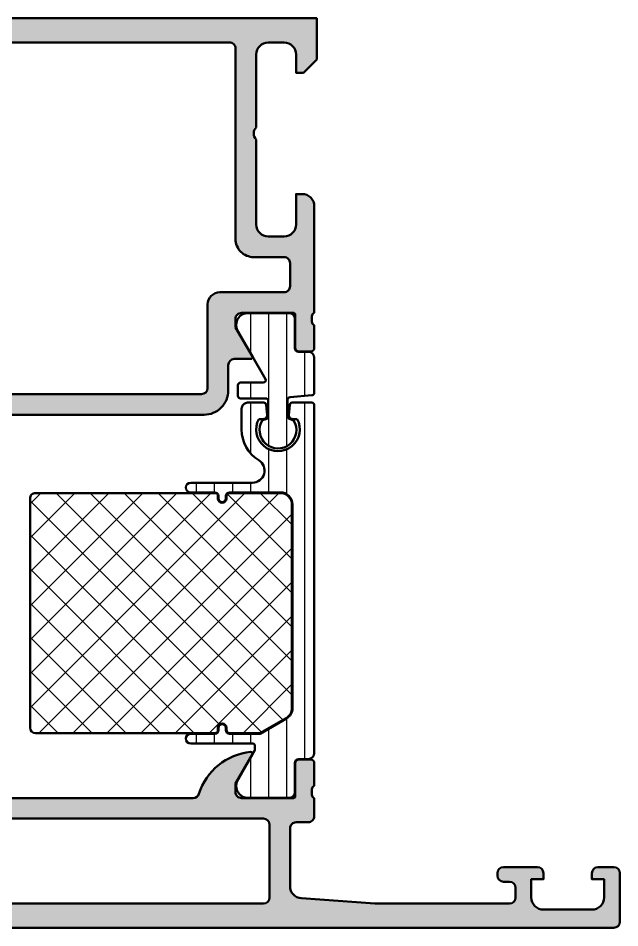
# Model space of a CAD drawing. Extents: x -20 to 78, y 0 to 75.
# Drawn here: x 28.4 to 78, y 0 to 75 of the extents above; entities that cross this region are included whole.
import ezdxf

# ---------------------------------------------------------------- set-up
doc = ezdxf.new("R2010")
doc.units = 0
for name, color, linetype, lineweight in [('0S-Alu contour', 7, 'Continuous', 50), ('0S-Alu hatch', 252, 'Continuous', 25), ('0S-Plastic contour', 254, 'Continuous', 50), ('0S-Plastic hatch', 253, 'Continuous', 25), ('0S-PT contour', 91, 'Continuous', 50), ('0S-PT hatch', 103, 'Continuous', 25)]:
    doc.layers.add(name, color=color, linetype=linetype, lineweight=lineweight)
pattern_1 = [(90, (0, 0), (-1.4859, 0), [])]

# ---------------------------------------------------------------- blocks, each defined once
blk = doc.blocks.new('398120__B8E439AF_E5AD_4BD1_88D3_9D17130E5E00_')
at = {"layer": '0S-Alu hatch'}
h = blk.add_hatch(color=256, dxfattribs=at)
edge = h.paths.add_edge_path()
edge.add_line((-20.00000000010597, 74.49995422165424), (-20.00000000010597, 70.50000000011666))
edge.add_arc((-19.49996948252767, 70.50003051768437), 0.5000305185095606, 180.0034968421549, 269.9965031559772)
edge.add_line((-19.50000000011106, 70.00000000010607), (-18.1999969483533, 70.00000000010597))
edge.add_arc((-18.19996642890773, 70.49996948345905), 0.4999694842845764, 269.9965025156924, 360.0069945406403)
edge.add_line((-17.69999694834867, 70.50003051861553), (-17.69999694834828, 71.00000000010678))
edge.add_line((-17.69999694834828, 71.00000000010678), (-18.69999694834833, 71.00000000010644))
edge.add_line((-18.69999694834833, 71.00000000010644), (-18.69999694834824, 72.50000000010617))
edge.add_ellipse((-17.69993187325077, 72.49993492500874), major_axis=(-1.000065077214713, 0), ratio=1, start_angle=270.0037282858344, end_angle=359.99627171418564, ccw=False)
edge.add_line((-17.69999694834863, 73.50000000010621), (-13.69999694834867, 73.50000000010643))
edge.add_ellipse((-13.7000136862464, 72.49998326220832), major_axis=(-1.000016738038183, 0), ratio=1, start_angle=180.0009589945736, end_angle=269.99904100515363, ccw=False)
edge.add_line((-12.6999969483483, 72.50000000010131), (-12.6999969483483, 71.00000000010631))
edge.add_line((-12.6999969483483, 71.00000000010631), (-13.6999969483483, 71.00000000010631))
edge.add_line((-13.6999969483483, 71.00000000010631), (-13.69999694834831, 70.50000000010618))
edge.add_arc((-13.19998621839264, 70.50001073006165), 0.5000107300708054, 180.0012295357285, 269.998770464053)
edge.add_line((-13.19999694834817, 70.00000000010597), (-11.89999389659094, 70.00000000010628))
edge.add_arc((-11.89998357647998, 70.49998967999583), 0.4999896799960634, 269.9988173779864, 360.0011826219717)
edge.add_line((-11.39999389659043, 70.50000000010644), (-11.39999389659023, 72.50000000010641))
edge.add_ellipse((-10.89998573463272, 72.49999183814904), major_axis=(-0.5000081620241246, 0), ratio=1, start_angle=270.00093527615184, end_angle=359.99906472380104, ccw=False)
edge.add_line((-10.89999389659009, 73.00000000010655), (-5.499984741322279, 73.00000000010618))
edge.add_ellipse((-5.499969481596203, 72.50003051512411), major_axis=(-0.4999694852149618, 0), ratio=1, start_angle=179.993005459464, end_angle=270.0017487425266, ccw=False)
edge.add_line((-5.000000000106764, 72.49996947996843), (-5.000000000106055, 65.69967314122644))
edge.add_arc((-4.499991838148503, 65.69968130318375), 0.500008162024169, 180.0009352761989, 269.999064723835)
edge.add_line((-4.500000000105984, 65.1996731412262), (-2.000000000106027, 65.19968840001538))
edge.add_line((-2.000000000106027, 65.19968840001538), (-2.000000000106311, 58.50017020392127))
edge.add_ellipse((-2.525024219977499, 58.00016275945978), major_axis=(-0.7250226727270378, 0), ratio=1, start_angle=136.398948237144, end_angle=223.6019249855702, ccw=False)
edge.add_line((-1.999992379748091, 57.5001633167465), (-2.00000000010614, 50.70000762950121))
edge.add_ellipse((-2.0788364466492, 50.43248703750808), major_axis=(-0.2788950563274458, 0), ratio=1, start_angle=178.835410625902, end_angle=253.5801235805051, ccw=False)
edge.add_line((-1.799999000106138, 50.42681862950971), (-1.79999900010614, 49.97322462950972))
edge.add_ellipse((-2.078867095749293, 49.96756397003263), major_axis=(-0.2789255417371345, 0), ratio=1, start_angle=106.4245945553526, end_angle=181.1628700728909, ccw=False)
edge.add_line((-2.00000000010614, 49.70002062950971), (-2.00000000010614, 47.8200096295012))
edge.add_arc((-1.700000000106129, 47.8200096295012), 0.3000000000000043, 180, 270)
edge.add_line((-1.700000000106129, 47.52000962950119), (-0.720025681063362, 47.5200096295012))
edge.add_arc((-0.720025681063362, 47.82000962950121), 0.3000000000000114, 270, 360)
edge.add_line((-0.4200256810633505, 47.82000962950121), (-0.4200256810633363, 50.5800076295012))
edge.add_ellipse((-0.3000256810633477, 50.5800076295012), major_axis=(-0.1199999999999886, 0), ratio=1, start_angle=269.9999999999992, end_angle=360, ccw=False)
edge.add_line((-0.3000256810633459, 50.70000762950119), (3.999999999894001, 50.70000762950066))
edge.add_ellipse((4.000010320004808, 50.2000179496116), major_axis=(-0.4999896799955616, 0), ratio=1, start_angle=179.9988173777202, end_angle=270.0011826219962, ccw=False)
edge.add_line((4.499999999893866, 50.200007629501), (4.499999999893802, 49.49999542247036))
edge.add_line((4.499999999893802, 49.49999542247036), (3.111755370987296, 47.09548492442244))
edge.add_arc((3.238705966532918, 47.03879453790539), 0.1390332824644504, 155.9366245845909, 266.6097434881473)
edge.add_line((3.23048400868295, 46.90000457774273), (4.599999999893341, 46.90000457774314))
edge.add_ellipse((4.599999999893758, 46.40000457774276), major_axis=(-0.5000000000003766, 0), ratio=1, start_angle=180, end_angle=270.00000000004775, ccw=False)
edge.add_line((5.099999999894134, 46.40000457774277), (5.099999999893654, 44.30290475068994))
edge.add_arc((7.099999999893469, 44.30290475069003), 1.999999999999808, 180, 270.0000000000077)
edge.add_line((7.099999999893739, 42.30290475069022), (43.70000305165077, 42.30290475069045))
edge.add_arc((43.70000305165145, 44.30290475069021), 1.999999999999765, 269.9999999999804, 360)
edge.add_line((45.70000305165122, 44.30290475069021), (45.7000030516514, 46.40000457774362))
edge.add_ellipse((46.20000305165123, 46.4000045777434), major_axis=(-0.4999999999998224, 0), ratio=1, start_angle=270, end_angle=360, ccw=False)
edge.add_line((46.20000305165123, 46.90000457774322), (47.56953430165214, 46.90000457774295))
edge.add_arc((47.56129753246399, 47.03880353384779), 0.1390431392858201, 273.396129949632, 384.0575019780871)
edge.add_line((47.68826293934686, 47.09548492442286), (46.30001831044103, 49.49999542246998))
edge.add_line((46.30001831044103, 49.49999542246998), (46.30001831044078, 50.20000762951131))
edge.add_ellipse((46.80000305374687, 50.2000228896871), major_axis=(-0.4999847435389595, 0), ratio=1, start_angle=-90.00699432653659, end_angle=0.0017487408159126971, ccw=False)
edge.add_line((46.80006408889781, 50.70000762950066), (51.1000287326085, 50.69998678693791))
edge.add_ellipse((51.1000287326085, 50.5799867869379), major_axis=(-0.1200000000000116, 0), ratio=1, start_angle=180, end_angle=269.9999999999966, ccw=False)
edge.add_line((51.2200287326085, 50.57998678693791), (51.2200287326085, 47.81998878693791))
edge.add_arc((51.5200287326085, 47.81998878693791), 0.2999999999999971, 180, 270)
edge.add_line((51.5200287326085, 47.51998878693791), (52.50000305165129, 47.51998878693791))
edge.add_arc((52.50000305165129, 47.8199887869379), 0.2999999999999971, 270, 360)
edge.add_line((52.80000305165128, 47.8199887869379), (52.80000305165128, 49.69999978694644))
edge.add_ellipse((52.87887014729443, 49.96754312746936), major_axis=(-0.2789255417371246, 0), ratio=1, start_angle=-1.1628700728908825, end_angle=73.57540544464808, ccw=False)
edge.add_line((52.6000020516513, 49.97320378694643), (52.60000205165129, 50.42679778694642))
edge.add_ellipse((52.87883949819436, 50.43246619494476), major_axis=(-0.2788950563274585, 0), ratio=1, start_angle=-73.58012358050303, end_angle=1.1645893740912925, ccw=False)
edge.add_line((52.80000305165128, 50.6999867869379), (52.80000305165218, 59.50001525889513))
edge.add_arc((51.80000305153534, 59.50001525889495), 1.000000000116848, 0, 90.00087426482519)
edge.add_line((51.7999877927356, 60.50001525889538), (51.30000305165174, 60.50001525889491))
edge.add_line((51.30000305165174, 60.50001525889491), (51.30000305165172, 58.0000152588956))
edge.add_ellipse((50.29991565417837, 58.00010265635829), major_axis=(-1.000087401292168, 0), ratio=1, start_angle=90.00501389832078, end_angle=179.994992931788, ccw=False)
edge.add_line((50.30000317086072, 57.00001525889537), (48.99995434273612, 57.0000152588957))
edge.add_ellipse((49.00001314046467, 58.0000740566243), major_axis=(-1.00005879945709, 0), ratio=1, start_angle=0.0033686639744132663, end_angle=89.9966313363825, ccw=False)
edge.add_line((47.99995434273607, 58.0000152588933), (47.99995434273621, 65.0000152605567))
edge.add_ellipse((48.52492478348501, 65.49998366338346), major_axis=(-0.7249568038753241, 0), ratio=1, start_angle=-43.60785378746192, end_angle=43.6026217827723, ccw=False)
edge.add_line((47.99999999989373, 66.0000000021733), (47.9999999998939, 72.00000000010623))
edge.add_ellipse((49.00005492730679, 71.9999450726932), major_axis=(-1.000054928921317, 0), ratio=1, start_angle=270.0031469360502, end_angle=359.9968530639975, ccw=False)
edge.add_line((48.99999999989446, 73.0000000001061), (50.300003051652, 73.00000000010643))
edge.add_ellipse((50.29997722364431, 71.99997417209896), major_axis=(-1.000025828341, 0), ratio=1, start_angle=180.0014797973691, end_angle=269.9985202023869, ccw=False)
edge.add_line((51.30000305165178, 72.00000000010237), (51.30000305165177, 70.50000000010618))
edge.add_line((51.30000305165177, 70.50000000010618), (51.89999389637808, 70.50000000010652))
edge.add_line((51.89999389637808, 70.50000000010652), (52.99999999989371, 71.60000610362181))
edge.add_line((52.99999999989371, 71.60000610362181), (52.99999999989416, 75.00000000010654))
edge.add_line((52.99999999989416, 75.00000000010654), (-19.5000000001116, 75.00000000010643))
edge.add_arc((-19.50001526029227, 74.50001525680021), 0.4999847435390949, 89.998251258746, 180.0069943259561)
edge = h.paths.add_edge_path()
edge.add_ellipse((-2.799996947882249, 72.50000305139838), major_axis=(-0.4999847419092302, 0), ratio=1, start_angle=-89.99825141756878, end_angle=0.0017485271769146493, ccw=False)
edge.add_line((-2.800012206676925, 72.99998779307477), (45.79995434273151, 72.99998779307514))
edge.add_ellipse((45.79998486217781, 72.50001830972292), major_axis=(-0.4999694842837123, 0), ratio=1, start_angle=179.9930054594119, end_angle=270.0034974843906, ccw=False)
edge.add_line((46.29995434273601, 72.4999572745668), (46.29995434273598, 56.80001068125828))
edge.add_arc((47.79995434273581, 56.80001068125828), 1.499999999999836, 180, 270.0000000000037)
edge.add_line((47.79995434273591, 55.30001068125844), (50.30000305165152, 55.30001068125854))
edge.add_ellipse((50.3000030516517, 54.80001068125876), major_axis=(-0.4999999999997798, 0), ratio=1, start_angle=180, end_angle=270.00000000002035, ccw=False)
edge.add_line((50.80000305165149, 54.80001068125878), (50.80000305165174, 52.90001068125871))
edge.add_ellipse((50.30000305165216, 52.90001068125871), major_axis=(-0.4999999999995782, 0), ratio=1, start_angle=89.9999999999626, end_angle=180, ccw=False)
edge.add_line((50.30000305165184, 52.40001068125913), (45.0000183104442, 52.40001068125877))
edge.add_arc((45.00001831044417, 51.40001068125885), 0.9999999999999253, 89.99999999999876, 179.9998349564778)
edge.add_line((44.00001831044839, 51.40001356183187), (44.00000305165122, 44.50287423311116))
edge.add_ellipse((43.49999232057916, 44.50291548334861), major_axis=(-0.5000107327736103, 0), ratio=1, start_angle=90.0012296638804, end_angle=179.9952731724382, ccw=False)
edge.add_line((43.5000030516512, 44.00290475069016), (7.299999999893927, 44.00290475068993))
edge.add_ellipse((7.300010730966917, 44.50291548334956), major_axis=(-0.5000107327747856, 0), ratio=1, start_angle=0.004726827407694145, end_angle=89.99877033601138, ccw=False)
edge.add_line((6.799999999893671, 44.50287423311308), (6.799984741113071, 51.40001068125741))
edge.add_arc((5.79998678826891, 51.40001272841463), 0.9999979528462567, 359.9998827062908, 450.000117294064)
edge.add_line((5.79998474110549, 52.40001068125881), (0.2000032606901669, 52.40001068125856))
edge.add_ellipse((0.2000032606898969, 52.90001068125882), major_axis=(-0.5000000000002629, 0), ratio=1, start_angle=0, end_angle=90.00000000003092, ccw=False)
edge.add_line((-0.2999967393103731, 52.90001068125866), (-0.2999967393104867, 54.20015538540126))
edge.add_line((-0.2999967393104867, 54.20015538540126), (0.5000076202521626, 55.00015974496398))
edge.add_line((0.5000076202521626, 55.00015974496398), (0.5000076202521058, 61.00016574332644))
edge.add_line((0.5000076202521058, 61.00016574332644), (-0.2999967393106146, 61.80017010288898))
edge.add_line((-0.2999967393106146, 61.80017010288898), (-0.2999818985836741, 65.8996764020165))
edge.add_arc((-1.299970054153348, 65.8996727786865), 0.9999881555762389, 0.0002076039762187, 90.00066666754309)
edge.add_line((-1.299981689559174, 66.89966093419504), (-2.799981689558535, 66.89966093419517))
edge.add_ellipse((-2.799992009669267, 67.39965061419142), major_axis=(-0.4999896801027469, 0), ratio=1, start_angle=-0.0011826219716795094, end_angle=90.00118262198731, ccw=False)
edge.add_line((-3.2999816896655, 67.39966093430179), (-3.299981689558656, 72.49998779308588))
at = {"layer": '0S-Alu contour', "color": 7}
for points in [[(-20.00000000010597, 74.49995422165424), (-20.00000000010597, 70.50000000011666)], [(51.30000305165178, 72.00000000010237), (51.30000305165177, 70.50000000010618), (51.89999389637808, 70.50000000010652), (52.99999999989371, 71.60000610362181), (52.99999999989416, 75.00000000010654), (-19.5000000001116, 75.00000000010643)], [(-17.69999694834863, 73.50000000010621), (-13.69999694834867, 73.50000000010643)], [(-10.89999389659009, 73.00000000010655), (-5.499984741322279, 73.00000000010618)], [(-2.800012206676925, 72.99998779307477), (45.79995434273151, 72.99998779307514)], [(48.99999999989446, 73.0000000001061), (50.300003051652, 73.00000000010643)], [(-17.69999694834867, 70.50003051861553), (-17.69999694834828, 71.00000000010678), (-18.69999694834833, 71.00000000010644), (-18.69999694834824, 72.50000000010617)], [(-12.6999969483483, 72.50000000010131), (-12.6999969483483, 71.00000000010631), (-13.6999969483483, 71.00000000010631), (-13.69999694834831, 70.50000000010618)], [(-11.39999389659043, 70.50000000010644), (-11.39999389659023, 72.50000000010641)], [(-5.000000000106764, 72.49996947996843), (-5.000000000106055, 65.69967314122644)], [(-3.2999816896655, 67.39966093430179), (-3.299981689558656, 72.49998779308588)], [(46.29995434273601, 72.4999572745668), (46.29995434273598, 56.80001068125828)], [(47.99999999989373, 66.0000000021733), (47.9999999998939, 72.00000000010623)], [(-19.50000000011106, 70.00000000010607), (-18.1999969483533, 70.00000000010597)], [(-13.19999694834817, 70.00000000010597), (-11.89999389659094, 70.00000000010628)], [(-1.299981689559174, 66.89966093419504), (-2.799981689558535, 66.89966093419517)], [(-0.2999967393103731, 52.90001068125866), (-0.2999967393104867, 54.20015538540126), (0.5000076202521626, 55.00015974496398), (0.5000076202521058, 61.00016574332644), (-0.2999967393106146, 61.80017010288898), (-0.2999818985836741, 65.8996764020165)], [(-4.500000000105984, 65.1996731412262), (-2.000000000106027, 65.19968840001538), (-2.000000000106311, 58.50017020392127)], [(47.99995434273607, 58.0000152588933), (47.99995434273621, 65.0000152605567)], [(51.7999877927356, 60.50001525889538), (51.30000305165174, 60.50001525889491), (51.30000305165172, 58.0000152588956)], [(52.80000305165128, 50.6999867869379), (52.80000305165218, 59.50001525889513)], [(-1.999992379748091, 57.5001633167465), (-2.00000000010614, 50.70000762950121)], [(50.30000317086072, 57.00001525889537), (48.99995434273612, 57.0000152588957)], [(47.79995434273591, 55.30001068125844), (50.30000305165152, 55.30001068125854)], [(50.80000305165149, 54.80001068125878), (50.80000305165174, 52.90001068125871)], [(5.79998474110549, 52.40001068125881), (0.2000032606901668, 52.40001068125856)], [(50.30000305165184, 52.40001068125913), (45.0000183104442, 52.40001068125877)], [(6.799999999893671, 44.50287423311308), (6.799984741113071, 51.40001068125741)], [(44.00001831044839, 51.40001356183187), (44.00000305165122, 44.50287423311116)], [(-1.799999000106138, 50.42681862950971), (-1.79999900010614, 49.97322462950972)], [(-0.4200256810633505, 47.82000962950121), (-0.4200256810633363, 50.5800076295012)], [(-0.3000256810633459, 50.70000762950119), (3.999999999894001, 50.70000762950066)], [(46.80006408889781, 50.70000762950066), (51.1000287326085, 50.69998678693791)], [(51.2200287326085, 50.57998678693791), (51.2200287326085, 47.81998878693791)], [(52.6000020516513, 49.97320378694643), (52.60000205165129, 50.42679778694642)], [(-2.00000000010614, 49.70002062950971), (-2.00000000010614, 47.8200096295012)], [(4.499999999893866, 50.200007629501), (4.499999999893802, 49.49999542247036), (3.111755370987296, 47.09548492442244)], [(47.68826293934686, 47.09548492442286), (46.30001831044103, 49.49999542246998), (46.30001831044078, 50.20000762951131)], [(52.80000305165128, 47.8199887869379), (52.80000305165128, 49.69999978694644)], [(-1.700000000106129, 47.52000962950119), (-0.720025681063362, 47.5200096295012)], [(51.5200287326085, 47.51998878693791), (52.50000305165129, 47.51998878693791)], [(3.23048400868295, 46.90000457774273), (4.599999999893341, 46.90000457774314)], [(46.20000305165123, 46.90000457774322), (47.56953430165214, 46.90000457774295)], [(5.099999999894134, 46.40000457774277), (5.099999999893654, 44.30290475068994)], [(45.70000305165122, 44.30290475069021), (45.7000030516514, 46.40000457774362)], [(43.5000030516512, 44.00290475069016), (7.299999999893927, 44.00290475068993)], [(7.099999999893739, 42.30290475069022), (43.70000305165077, 42.30290475069045)]]:
    blk.add_lwpolyline(points, dxfattribs=at)
for centre, radius, start, end in [((-19.50001526029227, 74.50001525680021), 0.4999847435390949, 89.998251258746, 180.0069943259561), ((-19.49996948252767, 70.50003051768437), 0.5000305185095606, 180.0034968421549, 269.9965031559772), ((-18.19996642890773, 70.49996948345905), 0.4999694842845764, 269.9965025156924, 0.0069945406403398), ((-13.19998621839264, 70.50001073006165), 0.5000107300708054, 180.0012295357285, 269.998770464053), ((-11.89998357647998, 70.49998967999583), 0.4999896799960634, 269.9988173779864, 0.0011826219716948), ((-1.299970054153348, 65.8996727786865), 0.9999881555762389, 0.0002076039762187, 90.00066666754309), ((-4.499991838148503, 65.69968130318375), 0.500008162024169, 180.0009352761989, 269.999064723835), ((51.80000305153534, 59.50001525889495), 1.000000000116848, 0, 90.00087426482519), ((47.79995434273581, 56.80001068125828), 1.499999999999836, 180, 270.0000000000037), ((5.79998678826891, 51.40001272841463), 0.9999979528462567, 359.9998827062908, 90.00011729406407), ((45.00001831044417, 51.40001068125885), 0.9999999999999253, 89.99999999999876, 179.9998349564778), ((-1.700000000106129, 47.8200096295012), 0.3000000000000043, 180, 270), ((-0.720025681063362, 47.82000962950121), 0.3000000000000114, 270, 0), ((51.5200287326085, 47.81998878693791), 0.2999999999999971, 180, 270), ((52.50000305165129, 47.8199887869379), 0.2999999999999971, 270, 0), ((3.238705966532918, 47.03879453790539), 0.1390332824644504, 155.9366245845909, 266.6097434881473), ((47.56129753246399, 47.03880353384779), 0.1390431392858201, 273.396129949632, 24.05750197808718), ((7.099999999893469, 44.30290475069003), 1.999999999999808, 180, 270.0000000000077), ((43.70000305165145, 44.30290475069021), 1.999999999999765, 269.9999999999804, 0)]:
    blk.add_arc(centre, radius, start, end, dxfattribs=at)
at = {"layer": '0S-Alu contour', "color": 7, "extrusion": (0, 0, -1)}
for centre, radius, start, end in [((17.69993187325077, 72.49993492500874), 1.000065077214713, 0.003728285814337, 89.99627171416557), ((13.7000136862464, 72.49998326220832), 1.000016738038183, 90.00095899484636, 179.9990410054264), ((10.89998573463272, 72.49999183814904), 0.5000081620241246, 0.0009352761989486, 89.99906472384818), ((5.499969481596203, 72.50003051512411), 0.4999694852149619, 89.9982512574734, 180.0069945405361), ((2.799996947882249, 72.50000305139838), 0.4999847419092302, 359.9982514728231, 89.99825141756891), ((-45.79998486217781, 72.50001830972292), 0.4999694842837123, 89.99650251560941, 180.0069945405882), ((-49.00005492730679, 71.9999450726932), 1.000054928921317, 0.0031469360025308, 89.99685306394981), ((-50.29997722364431, 71.99997417209896), 1.000025828341, 90.00147979761311, 179.9985202026309), ((2.799992009669267, 67.39965061419142), 0.4999896801027469, 269.9988173780127, 0.0011826219716948), ((-48.52492478348501, 65.49998366338346), 0.7249568038753241, 316.3973782172277, 43.60785378746193), ((2.525024219977499, 58.00016275945978), 0.7250226727270378, 136.3980750144298, 223.601051762856), ((-49.00001314046467, 58.0000740566243), 1.00005879945709, 270.0033686636175, 359.9966313360256), ((-50.29991565417837, 58.00010265635829), 1.000087401292168, 180.0050070682121, 269.9949861016792), ((-50.3000030516517, 54.80001068125876), 0.4999999999997798, 89.99999999997966, 180), ((-0.2000032606898969, 52.90001068125882), 0.5000000000002629, 269.9999999999691, 0), ((-50.30000305165216, 52.90001068125871), 0.4999999999995782, 180, 270.0000000000374), ((2.0788364466492, 50.43248703750808), 0.2788950563274458, 106.4198764194949, 181.1645893740981), ((0.3000256810633477, 50.5800076295012), 0.1199999999999886, 0, 90.00000000000081), ((-4.000010320004808, 50.2000179496116), 0.4999896799955616, 89.9988173780038, 180.0011826222798), ((-46.80000305374687, 50.2000228896871), 0.4999847435389595, 359.9982512591841, 90.00699432653659), ((-51.1000287326085, 50.5799867869379), 0.1200000000000116, 90.0000000000034, 180), ((-52.87883949819436, 50.43246619494476), 0.2788950563274585, 358.8354106259087, 73.58012358050308), ((2.078867095749293, 49.96756397003263), 0.2789255417371345, 178.8371299271091, 253.5754054446474), ((-52.87887014729443, 49.96754312746936), 0.2789255417371246, 286.4245945553519, 1.162870072890926), ((-4.599999999893758, 46.40000457774276), 0.5000000000003766, 89.99999999995227, 180), ((-46.20000305165123, 46.4000045777434), 0.4999999999998224, 0, 90), ((-7.300010730966917, 44.50291548334956), 0.5000107327747856, 270.0012296639886, 359.9952731725923), ((-43.49999232057916, 44.50291548334861), 0.5000107327736103, 180.0047268275618, 269.9987703361196)]:
    blk.add_arc(centre, radius, start, end, dxfattribs=at)
blk = doc.blocks.new('284683__72D8306C_33D5_45B9_896C_7E55F65B7810___B59D539D_BED3_4FFD_A53A_6D32C2F8D83B_')
at = {"layer": '0S-Plastic hatch'}
h = blk.add_hatch(dxfattribs=at)
h.set_pattern_fill('ANSI31', color=256, scale=0.4680000000000001, angle=45, style=0)
h.set_pattern_definition(pattern_1)
edge = h.paths.add_edge_path()
edge.add_line((52.80000305071472, 46.99000289580002), (52.80000305071472, 44.10749725004807))
edge.add_ellipse((52.59959903946672, 44.10788902379232), major_axis=(-0.2004043941907383, 0), ratio=1, start_angle=90.11637972491133, end_angle=179.8879914961055, ccw=False)
edge.add_line((52.60000610247253, 43.90748504301682), (50.80000305071472, 43.74998382231369))
edge.add_arc((50.8004073081604, 43.54958264688429), 0.2004015831713134, 90.11557923254362, 179.8887919884768)
edge.add_line((50.60000610247254, 43.54997161528243), (50.60000610247254, 42.14997581144944))
edge.add_arc((50.80041009266818, 42.15036757952389), 0.2004043731273281, 180.1120068946615, 269.8858075365129)
edge.add_line((50.80001068010925, 41.94996360441819), (51.0940309341762, 41.8327031746847))
edge.add_ellipse((49.79603562657048, 41.04329896913048), major_axis=(-1.519194134504589, 0), ratio=1, start_angle=-32.45255162831472, end_angle=211.3067895515381, ccw=False)
edge.add_line((48.51408475678062, 41.85850003988429), (48.80000305071472, 41.94996360441819))
edge.add_arc((48.79960645887932, 42.15036475890795), 0.2004015469149797, 270.1133876137157, 359.8887979551078)
edge.add_line((49.00000762835144, 42.14997581144943), (49.00000762835144, 43.44999602934494))
edge.add_arc((48.79964546367386, 43.449615525672), 0.2003625259806087, 0.1088091076223094, 89.89556244691065)
edge.add_line((48.80001068010925, 43.64997771879806), (46.70001220598814, 43.64997771879806))
edge.add_ellipse((46.70040879782354, 43.85037887328784), major_axis=(-0.200401546914977, 0), ratio=1, start_angle=0.11120204489219532, end_angle=89.8866123862822, ccw=False)
edge.add_line((46.50000762835143, 43.8499899258293), (46.50000762835143, 44.74998382231369))
edge.add_ellipse((46.70042975194583, 44.74957392153218), major_axis=(-0.2004225427558907, 0), ratio=1, start_angle=270.1193660059609, end_angle=359.88281956286204, ccw=False)
edge.add_line((46.70001220598815, 44.94999602934494), (48.58757734887038, 44.94999602934494))
edge.add_arc((48.58757734887038, 45.14999602934494), 0.2000000000000011, 270, 389.8798401838267)
edge.add_line((48.76099176702198, 45.2496325667052), (46.51452155261526, 49.15954689580002))
edge.add_ellipse((47.3557742016066, 49.70018182107718), major_axis=(-0.9999960709244717, 0), ratio=1, start_angle=-81.8183919481005, end_angle=32.72701609984142, ccw=False)
edge.add_line((47.21346355261525, 50.68999989580003), (50.690005050715, 50.6900000013859))
edge.add_ellipse((50.69000769034007, 50.19000402394728), major_axis=(-0.4999959774455833, 0), ratio=1, start_angle=179.9996975182268, end_angle=270.0003024811858, ccw=False)
edge.add_line((51.19000366777869, 50.19000138431708), (51.18967172312079, 47.79004449521306))
edge.add_arc((51.48967172025123, 47.79000300138588), 0.2999999999999989, 179.9920752627072, 269.9999925343835)
edge.add_line((51.48967168116135, 47.49000300138589), (52.30000311586453, 47.49000289580002))
edge.add_ellipse((52.30000305071474, 46.99000289580004), major_axis=(-0.499999999999983, 0), ratio=1, start_angle=180, end_angle=269.99999253438386, ccw=False)
at = {"layer": '0S-Plastic contour', "color": 7}
for points in [[(47.21346355261525, 50.68999989580003), (50.690005050715, 50.6900000013859)], [(51.19000366777869, 50.19000138431708), (51.18967172312079, 47.79004449521306)], [(48.76099176702198, 45.2496325667052), (46.51452155261526, 49.15954689580002)], [(51.48967168116135, 47.49000300138589), (52.30000311586453, 47.49000289580002)], [(52.80000305071472, 46.99000289580002), (52.80000305071472, 44.10749725004807)], [(46.50000762835143, 43.8499899258293), (46.50000762835143, 44.74998382231369)], [(46.70001220598815, 44.94999602934494), (48.58757734887038, 44.94999602934494)], [(48.80001068010925, 43.64997771879806), (46.70001220598814, 43.64997771879806)], [(50.60000610247254, 43.54997161528243), (50.60000610247254, 42.14997581144944)], [(52.60000610247253, 43.90748504301682), (50.80000305071472, 43.74998382231369)], [(49.00000762835144, 42.14997581144943), (49.00000762835144, 43.44999602934494)], [(48.51408475678062, 41.85850003988429), (48.80000305071472, 41.94996360441819)], [(50.80001068010925, 41.94996360441819), (51.0940309341762, 41.8327031746847)]]:
    blk.add_lwpolyline(points, dxfattribs=at)
at = {"layer": '0S-Plastic contour', "color": 7, "extrusion": (0, 0, -1)}
for centre, radius, start, end in [((-47.3557742016066, 49.70018182107718), 0.9999960709244717, 327.2729839001586, 81.81839194810057), ((-50.69000769034007, 50.19000402394728), 0.4999959774455833, 89.99969751881414, 180.0003024817733), ((-52.30000305071474, 46.99000289580004), 0.499999999999983, 90.00000746561616, 180), ((-46.70042975194583, 44.74957392153218), 0.2004225427558907, 0.1171804371379405, 89.88063399403912), ((-46.70040879782354, 43.85037887328784), 0.200401546914977, 270.1133876137178, 359.8887979551078), ((-52.59959903946672, 44.10788902379232), 0.2004043941907383, 180.1120085038947, 269.8836202750887), ((-49.79603562657048, 41.04329896913048), 1.519194134504589, 148.6932104484619, 32.45255162831465)]:
    blk.add_arc(centre, radius, start, end, dxfattribs=at)
at = {"layer": '0S-Plastic contour', "color": 7}
for centre, radius, start, end in [((51.48967172025123, 47.79000300138588), 0.2999999999999989, 179.9920752627072, 269.9999925343835), ((48.58757734887038, 45.14999602934494), 0.2000000000000011, 270, 29.87984018382667), ((48.79964546367386, 43.449615525672), 0.2003625259806087, 0.1088091076223094, 89.89556244691065), ((50.8004073081604, 43.54958264688429), 0.2004015831713134, 90.11557923254362, 179.8887919884768), ((48.79960645887932, 42.15036475890795), 0.2004015469149797, 270.1133876137157, 359.8887979551078), ((50.80041009266818, 42.15036757952389), 0.2004043731273281, 180.1120068946615, 269.8858075365129)]:
    blk.add_arc(centre, radius, start, end, dxfattribs=at)
blk = doc.blocks.new('284683__13DE5DA1_A69D_4062_8323_BE4C392B28A6___2F734DFE_5BBB_4B9F_9457_3240FD99CFC3_')
at = {"layer": '0S-Plastic hatch'}
h = blk.add_hatch(dxfattribs=at)
h.set_pattern_fill('ANSI31', color=256, scale=0.4680000000000001, angle=45, style=0)
h.set_pattern_definition(pattern_1)
edge = h.paths.add_edge_path()
edge.add_line((52.80000915423352, 43.09995264610942), (52.80000303578623, 14.40999689476239))
edge.add_ellipse((52.30000303578624, 14.40999700139286), major_axis=(-0.4999999999999972, 0), ratio=1, start_angle=90, end_angle=179.9999877758218, ccw=False)
edge.add_line((52.30000303578624, 13.90999700139286), (51.4896717173814, 13.90999700139287))
edge.add_arc((51.4896717173814, 13.60999700139286), 0.3000000000000024, 89.99999999999864, 180)
edge.add_line((51.18967171738139, 13.60999700139286), (51.19000366777843, 11.20999861845656))
edge.add_ellipse((50.6900076903398, 11.20999597883149), major_axis=(-0.4999959774455904, 0), ratio=1, start_angle=89.99969751881332, end_angle=180.0003024817733, ccw=False)
edge.add_line((50.69000505071472, 10.71000000139286), (47.21346355261526, 10.71000000139286))
edge.add_ellipse((47.35577420160661, 11.69981807611571), major_axis=(-0.9999960709244714, 0), ratio=1, start_angle=-32.72701609984108, end_angle=81.8183919481005, ccw=False)
edge.add_line((46.51452155261526, 12.24045300139287), (47.8999999989569, 14.64017239217537))
edge.add_line((47.8999999989569, 14.64017239217537), (47.8999999989569, 14.99996490638846))
edge.add_arc((47.69999999895691, 14.99996490638851), 0.1999999999999887, 0, 89.99999999998371)
edge.add_line((47.69999999895697, 15.1999649063885), (42.60001220598815, 15.19996490638853))
edge.add_ellipse((42.60001220598815, 15.59995880287289), major_axis=(-0.3999938964843626, 0), ratio=1, start_angle=-90, end_angle=90, ccw=False)
edge.add_line((42.60001220598815, 15.99995269935725), (44.600015257746, 15.99995269935737))
edge.add_arc((44.60001525774586, 16.29995269935712), 0.2999999999999829, 270.0000000000271, 360)
edge.add_line((44.90001525774585, 16.29995269935712), (44.90001525774585, 16.49995269935714))
edge.add_ellipse((45.20001068010919, 16.49995269935714), major_axis=(-0.2999954223633381, 0), ratio=1, start_angle=180, end_angle=360, ccw=False)
edge.add_line((45.50000610247252, 16.49995269935714), (45.50000610247252, 16.2999526993572))
edge.add_arc((45.80000610247259, 16.2999526993572), 0.3000000000000682, 180, 270)
edge.add_line((45.80000610247259, 15.99995269935714), (48.32622375383971, 15.99995269935714))
edge.add_line((48.32622375383971, 15.99995269935714), (50.49992675676936, 17.25468444695188))
edge.add_arc((49.99992048105101, 18.12079276048705), 1.000074940458192, 299.9979363638887, 359.9988858904897)
edge.add_line((50.99999542132014, 18.12077331413924), (51.00000803137527, 34.89997603228805))
edge.add_arc((50.00000803137586, 34.89997711341965), 0.9999999999999939, 359.9999380557947, 450.0000000000012)
edge.add_line((50.00000803137584, 35.89997711341964), (45.80000610247248, 35.89997711341964))
edge.add_arc((45.80000610247258, 35.59997711341959), 0.300000000000054, 90.000000000019, 180)
edge.add_line((45.50000610247252, 35.59997711341959), (45.50000610247241, 35.39997711341964))
edge.add_ellipse((45.20001068010919, 35.39997711341964), major_axis=(-0.2999954223632244, 0), ratio=1, start_angle=0, end_angle=180, ccw=False)
edge.add_line((44.90001525774596, 35.39997711341964), (44.90001525774596, 35.59997711341968))
edge.add_arc((44.600015257746, 35.59997711341957), 0.2999999999999545, 0, 90.00000000002171)
edge.add_line((44.60001525774589, 35.89997711341953), (42.60001220598815, 35.89997711341967))
edge.add_ellipse((42.60001220598815, 36.29997100990408), major_axis=(-0.3999938964844176, 0), ratio=1, start_angle=-90, end_angle=90, ccw=False)
edge.add_line((42.60001220598815, 36.6999649063885), (47.69281910453616, 36.6999649063885))
edge.add_arc((47.69281910453618, 37.69996490638845), 0.9999999999999452, 269.9999999999992, 418.2116693563893)
edge.add_ellipse((49.79994985668289, 41.09996490541177), major_axis=(-3.000000000000179, 0), ratio=1, start_angle=-0.003997086741776457, end_angle=58.2116693563882, ccw=False)
edge.add_line((46.79994986398288, 41.10017419238402), (46.80000915423022, 42.7999526993572))
edge.add_ellipse((47.3000091542304, 42.79995269935713), major_axis=(-0.5000000000001706, 0), ratio=1, start_angle=269.9999999999943, end_angle=360, ccw=False)
edge.add_line((47.30000915423044, 43.2999526993573), (48.62602452571481, 43.29995269935729))
edge.add_ellipse((48.62602452571482, 43.09995269935729), major_axis=(-0.1999999999999957, 0), ratio=1, start_angle=185.0001565526412, end_angle=270.00000000000205, ccw=False)
edge.add_line((48.82526341770426, 43.11738439229908), (48.89886749221773, 42.27611244580134))
edge.add_ellipse((48.60000915423348, 42.24996490638863), major_axis=(-0.3000000000000717, 0), ratio=1, start_angle=89.99999999999733, end_angle=185.0001565526466, ccw=False)
edge.add_line((48.60000915423348, 41.94996490638856), (48.21328669194372, 41.9499649063885))
edge.add_arc((49.7999498566827, 41.09996490541182), 1.799999999999962, 151.8213572242008, 388.1786427757992)
edge.add_line((51.38661302142168, 41.9499649063885), (51.00000915423347, 41.94996490638861))
edge.add_ellipse((51.00000915423342, 42.24996490638867), major_axis=(-0.300000000000054, 0), ratio=1, start_angle=-5.000156552637293, end_angle=90.00000000000807, ccw=False)
edge.add_line((50.70115081624919, 42.27611244580133), (50.77475489076255, 43.11738439229901))
edge.add_ellipse((50.97399378275222, 43.0999526993571), major_axis=(-0.2000000000002261, 0), ratio=1, start_angle=269.99999999999187, end_angle=354.9998434473299, ccw=False)
edge.add_line((50.97399378275224, 43.29995269935733), (52.60000915423347, 43.29995269935731))
edge.add_ellipse((52.60000915423351, 43.0999526993573), major_axis=(-0.200000000000017, 0), ratio=1, start_angle=180.0000152488849, end_angle=270.0000000000102, ccw=False)
at = {"layer": '0S-Plastic contour', "color": 7}
for points in [[(46.79994986398288, 41.10017419238402), (46.80000915423022, 42.7999526993572)], [(47.30000915423044, 43.2999526993573), (48.62602452571481, 43.29995269935729)], [(48.82526341770426, 43.11738439229908), (48.89886749221773, 42.27611244580134)], [(50.70115081624919, 42.27611244580133), (50.77475489076255, 43.11738439229901)], [(50.97399378275224, 43.29995269935733), (52.60000915423347, 43.29995269935731)], [(52.80000915423352, 43.09995264610942), (52.80000303578623, 14.40999689476239)], [(48.60000915423348, 41.94996490638856), (48.21328669194372, 41.9499649063885)], [(51.38661302142168, 41.9499649063885), (51.00000915423347, 41.94996490638861)], [(42.60001220598815, 36.6999649063885), (47.69281910453616, 36.6999649063885)], [(44.60001525774589, 35.89997711341953), (42.60001220598815, 35.89997711341967)], [(44.90001525774596, 35.39997711341964), (44.90001525774596, 35.59997711341968)], [(45.50000610247252, 35.59997711341959), (45.50000610247241, 35.39997711341964)], [(50.00000803137584, 35.89997711341964), (45.80000610247248, 35.89997711341964)], [(50.99999542132014, 18.12077331413924), (51.00000803137527, 34.89997603228805)], [(45.80000610247259, 15.99995269935714), (48.32622375383971, 15.99995269935714), (50.49992675676936, 17.25468444695188)], [(42.60001220598815, 15.99995269935725), (44.600015257746, 15.99995269935737)], [(44.90001525774585, 16.29995269935712), (44.90001525774585, 16.49995269935714)], [(45.50000610247252, 16.49995269935714), (45.50000610247252, 16.2999526993572)], [(47.69999999895697, 15.1999649063885), (42.60001220598815, 15.19996490638853)], [(46.51452155261526, 12.24045300139287), (47.8999999989569, 14.64017239217537), (47.8999999989569, 14.99996490638846)], [(51.18967171738139, 13.60999700139286), (51.19000366777843, 11.20999861845656)], [(52.30000303578624, 13.90999700139286), (51.4896717173814, 13.90999700139287)], [(50.69000505071472, 10.71000000139286), (47.21346355261526, 10.71000000139286)]]:
    blk.add_lwpolyline(points, dxfattribs=at)
at = {"layer": '0S-Plastic contour', "color": 7, "extrusion": (0, 0, -1)}
for centre, radius, start, end in [((-47.3000091542304, 42.79995269935713), 0.5000000000001706, 0, 90.0000000000057), ((-48.62602452571482, 43.09995269935729), 0.1999999999999957, 89.99999999999797, 174.9998434473588), ((-50.97399378275222, 43.0999526993571), 0.2000000000002261, 5.000156552670118, 90.00000000000813), ((-52.60000915423351, 43.0999526993573), 0.200000000000017, 89.99999999998983, 179.9999847511151), ((-48.60000915423348, 42.24996490638863), 0.3000000000000717, 174.9998434473534, 270.0000000000027), ((-51.00000915423342, 42.24996490638867), 0.300000000000054, 269.9999999999919, 5.000156552637347), ((-49.79994985668289, 41.09996490541177), 3.000000000000179, 301.7883306436118, 0.0039970867418171), ((-42.60001220598815, 36.29997100990408), 0.3999938964844176, 270, 90), ((-45.20001068010919, 35.39997711341964), 0.2999954223632244, 180, 0), ((-45.20001068010919, 16.49995269935714), 0.2999954223633381, 0, 180), ((-42.60001220598815, 15.59995880287289), 0.3999938964843626, 270, 90), ((-52.30000303578624, 14.40999700139286), 0.4999999999999972, 180.0000122241782, 270), ((-47.35577420160661, 11.69981807611571), 0.9999960709244714, 278.1816080518995, 32.7270160998411), ((-50.6900076903398, 11.20999597883149), 0.4999959774455904, 179.9996975182267, 270.0003024811867)]:
    blk.add_arc(centre, radius, start, end, dxfattribs=at)
at = {"layer": '0S-Plastic contour', "color": 7}
for centre, radius, start, end in [((49.7999498566827, 41.09996490541182), 1.799999999999962, 151.8213572242008, 28.1786427757992), ((47.69281910453618, 37.69996490638845), 0.9999999999999452, 269.9999999999992, 58.21166935638935), ((44.600015257746, 35.59997711341957), 0.2999999999999545, 0, 90.00000000002171), ((45.80000610247258, 35.59997711341959), 0.300000000000054, 90.000000000019, 180), ((50.00000803137586, 34.89997711341965), 0.9999999999999939, 359.9999380557947, 90.00000000000122), ((49.99992048105101, 18.12079276048705), 1.000074940458192, 299.9979363638887, 359.9988858904897), ((44.60001525774586, 16.29995269935712), 0.2999999999999829, 270.0000000000271, 0), ((45.80000610247259, 16.2999526993572), 0.3000000000000682, 180, 270), ((47.69999999895691, 14.99996490638851), 0.1999999999999887, 0, 89.99999999998371), ((51.4896717173814, 13.60999700139286), 0.3000000000000024, 89.99999999999864, 180)]:
    blk.add_arc(centre, radius, start, end, dxfattribs=at)
blk = doc.blocks.new('381960__40C6A73E_7F0A_46A1_8511_FE0FCDF88C6C_')
at = {"layer": '0S-PT hatch'}
h = blk.add_hatch(dxfattribs=at)
h.set_pattern_fill('ANSI37', color=256, scale=0.625, angle=90, style=0)
h.set_pattern_definition([(135, (0, 0), (-1.403165018917055, -1.403165018917055), []), (225, (0, 0), (1.403165018917055, -1.403165018917055), [])])
edge = h.paths.add_edge_path()
edge.add_line((29.35001678308105, 35.39995379546198), (29.35001678308117, 16.49997601730167))
edge.add_arc((29.80004010158155, 16.4999760173137), 0.450023318500378, 180, 269.9999999998833)
edge.add_line((29.80004010158064, 16.04995269881332), (44.60001525774588, 16.04995269935714))
edge.add_arc((44.60001525774581, 16.2999526993573), 0.2500000000001563, 270.0000000000163, 360)
edge.add_line((44.85001525774596, 16.2999526993573), (44.85001525774596, 16.49995269935723))
edge.add_ellipse((45.20001068010924, 16.49995269935719), major_axis=(-0.3499954223632784, 0), ratio=1, start_angle=180, end_angle=360, ccw=False)
edge.add_line((45.55000610247252, 16.49995269935719), (45.55000610247252, 16.29995269935726))
edge.add_arc((45.80000610247265, 16.29995269935726), 0.2500000000001279, 180, 270.0000000000033)
edge.add_line((45.80000610247267, 16.04995269935713), (48.31282866354336, 16.04995269935725))
edge.add_line((48.31282866354336, 16.04995269935725), (50.47488519436424, 17.2979617246153))
edge.add_arc((49.99992048105138, 18.12079276048705), 0.9500749404579435, 299.9949336249641, 360.0000430627042)
edge.add_line((50.94999542150905, 18.12079347455005), (50.95000803137558, 34.89997639946736))
edge.add_arc((50.00000803137577, 34.89997711341978), 0.9500000000000881, 359.9999569457602, 450.0000000000034)
edge.add_line((50.00000803137571, 35.84997711341987), (45.80000610247251, 35.84997711341966))
edge.add_arc((45.80000610247251, 35.59997711341965), 0.25, 90.0000000000016, 180)
edge.add_line((45.55000610247251, 35.59997711341965), (45.55000610247252, 35.39997711341975))
edge.add_ellipse((45.20001068010924, 35.39997711341975), major_axis=(-0.3499954223632784, 0), ratio=1, start_angle=0, end_angle=180, ccw=False)
edge.add_line((44.85001525774596, 35.39997711341975), (44.85001525774596, 35.59997711341957))
edge.add_arc((44.60001525774578, 35.59997711341958), 0.2500000000001776, 0, 89.99999999789605)
edge.add_line((44.60001525775497, 35.84997711341975), (29.80004010158242, 35.84997711396333))
edge.add_arc((29.80004010158241, 35.39995379546198), 0.4500233185013585, 89.99999999999909, 180)
at = {"layer": '0S-PT contour', "color": 7}
for points in [[(29.35001678308105, 35.39995379546198), (29.35001678308117, 16.49997601730167)], [(44.60001525775497, 35.84997711341975), (29.80004010158242, 35.84997711396333)], [(44.85001525774596, 35.39997711341975), (44.85001525774596, 35.59997711341957)], [(45.55000610247251, 35.59997711341965), (45.55000610247252, 35.39997711341975)], [(50.00000803137571, 35.84997711341987), (45.80000610247251, 35.84997711341966)], [(50.94999542150905, 18.12079347455005), (50.95000803137558, 34.89997639946736)], [(45.80000610247267, 16.04995269935713), (48.31282866354336, 16.04995269935725), (50.47488519436424, 17.2979617246153)], [(29.80004010158064, 16.04995269881332), (44.60001525774588, 16.04995269935714)], [(44.85001525774596, 16.2999526993573), (44.85001525774596, 16.49995269935723)], [(45.55000610247252, 16.49995269935719), (45.55000610247252, 16.29995269935726)]]:
    blk.add_lwpolyline(points, dxfattribs=at)
for centre, radius, start, end in [((29.80004010158241, 35.39995379546198), 0.4500233185013585, 89.99999999999909, 180), ((44.60001525774578, 35.59997711341958), 0.2500000000001776, 0, 89.99999999789605), ((45.80000610247251, 35.59997711341965), 0.25, 90.0000000000016, 180), ((50.00000803137577, 34.89997711341978), 0.9500000000000881, 359.9999569457602, 90.00000000000344), ((49.99992048105138, 18.12079276048705), 0.9500749404579435, 299.9949336249641, 4.30627041987e-05), ((29.80004010158155, 16.4999760173137), 0.450023318500378, 180, 269.9999999998833), ((44.60001525774581, 16.2999526993573), 0.2500000000001563, 270.0000000000163, 0), ((45.80000610247265, 16.29995269935726), 0.2500000000001279, 180, 270.0000000000033)]:
    blk.add_arc(centre, radius, start, end, dxfattribs=at)
at = {"layer": '0S-PT contour', "color": 7, "extrusion": (0, 0, -1)}
for centre, start, end in [((-45.20001068010924, 35.39997711341975), 180, 0), ((-45.20001068010924, 16.49995269935719), 0, 180)]:
    blk.add_arc(centre, 0.3499954223632784, start, end, dxfattribs=at)
blk = doc.blocks.new('398130__0F851D11_AE0B_442C_B5A7_C75F028C342B_')
at = {"layer": '0S-Alu hatch'}
h = blk.add_hatch(color=256, dxfattribs=at)
edge = h.paths.add_edge_path()
edge.add_line((-4.500000000111967, 8.500000000106567), (4.499999999888103, 8.500000000106795))
edge.add_ellipse((4.500030519799915, 8.000030516230032), major_axis=(-0.4999694848082847, 0), ratio=1, start_angle=179.992131141837, end_angle=270.0034975377341, ccw=False)
edge.add_line((4.999999999893091, 7.999961851679477), (4.999999999893049, 0.500000000117038))
edge.add_arc((5.500030517471287, 0.5000305176848174), 0.500030518509502, 180.0034968421549, 269.9965031559918)
edge.add_line((5.499999999888032, 1.065814e-10), (77.50000000010651, 1.065104e-10))
edge.add_arc((77.50000000010651, 0.5), 0.4999999998934898, 270, 360)
edge.add_line((78, 0.5), (78, 4.5))
edge.add_arc((77.5, 4.5), 0.5, 0, 90)
edge.add_line((77.5, 5), (76.2, 4.999999999999999))
edge.add_arc((76.2, 4.499999999999999), 0.5, 90, 180)
edge.add_line((75.7, 4.499999999999999), (75.7, 3.999999999999999))
edge.add_line((75.7, 3.999999999999999), (76.7, 3.999999999999998))
edge.add_line((76.7, 3.999999999999998), (76.7, 2.499999999999999))
edge.add_ellipse((75.70000000000002, 2.499999999999989), major_axis=(-0.9999999999999857, 0), ratio=1, start_angle=89.9999999999992, end_angle=180, ccw=False)
edge.add_line((75.7, 1.499999999999999), (71.7, 1.499999999999999))
edge.add_ellipse((71.69999999999999, 2.499999999999988), major_axis=(-0.9999999999999896, 0), ratio=1, start_angle=0, end_angle=90.0000000000008, ccw=False)
edge.add_line((70.7, 2.499999999999999), (70.7, 3.999999999999999))
edge.add_line((70.7, 3.999999999999999), (71.7, 3.999999999999999))
edge.add_line((71.7, 3.999999999999999), (71.7, 4.499999999999998))
edge.add_arc((71.2, 4.499999999999998), 0.5000000000000018, 0, 90)
edge.add_line((71.2, 5), (68.4, 5))
edge.add_arc((68.4, 4.5), 0.5, 90, 180)
edge.add_line((67.9, 4.5), (67.9, 4.299999999999998))
edge.add_arc((68.4, 4.299999999999998), 0.5, 180, 270)
edge.add_line((68.4, 3.799999999999998), (68.9, 3.799999999999998))
edge.add_ellipse((68.9, 3.300000000000004), major_axis=(-0.4999999999999947, 0), ratio=1, start_angle=180, end_angle=270, ccw=False)
edge.add_line((69.4, 3.299999999999998), (69.4, 2.499999999999998))
edge.add_ellipse((68.90000000010656, 2.499999999999996), major_axis=(-0.4999999998934471, 0), ratio=1, start_angle=90, end_angle=180, ccw=False)
edge.add_line((68.90000000010656, 2.000000000106552), (57.80000305164963, 2.000000000106751))
edge.add_line((57.80000305164963, 2.000000000106751), (51.72875707059367, 2.433653887857534))
edge.add_ellipse((51.80000305165131, 3.43111266403986), major_axis=(-1.000000000000004, 0), ratio=1, start_angle=0, end_angle=85.91444462125457, ccw=False)
edge.add_line((50.80000305165131, 3.431112664039858), (50.8000030516513, 8.200000000106705))
edge.add_ellipse((51.30000305165132, 8.200000000106693), major_axis=(-0.5000000000000142, 0), ratio=1, start_angle=269.99999999999756, end_angle=360, ccw=False)
edge.add_line((51.30000305165133, 8.70000000010671), (52.30000305165124, 8.700000000106645))
edge.add_arc((52.30000305165127, 9.200000000106646), 0.5000000000000036, 269.9999999999968, 360)
edge.add_line((52.80000305165128, 9.200000000106646), (52.80000305165128, 10.7000000001066))
edge.add_ellipse((52.8788394981943, 10.9675205920997), major_axis=(-0.2788950563274097, 0), ratio=1, start_angle=-1.16458937409692, end_angle=73.58012358051099, ccw=False)
edge.add_line((52.60000205165129, 10.97318900009807), (52.60000205165129, 11.42678300009809))
edge.add_ellipse((52.87887014729447, 11.43244365957515), major_axis=(-0.2789255417371648, 0), ratio=1, start_angle=-73.57540544464302, end_angle=1.1628700728869035, ccw=False)
edge.add_line((52.80000305165128, 11.6999870000981), (52.80000305165128, 13.57999800010659))
edge.add_arc((52.50000305165127, 13.57999800010659), 0.3000000000000167, 0, 90)
edge.add_line((52.50000305165127, 13.8799980001066), (51.5200287326085, 13.87999800010661))
edge.add_arc((51.5200287326085, 13.57999800010661), 0.2999999999999971, 90, 180)
edge.add_line((51.2200287326085, 13.57999800010661), (51.2200287326085, 10.8200000001066))
edge.add_ellipse((51.10002873260849, 10.8200000001066), major_axis=(-0.1200000000000116, 0), ratio=1, start_angle=89.9999999999967, end_angle=180, ccw=False)
edge.add_line((51.10002873260848, 10.70000000010658), (46.80000305165132, 10.7000000001066))
edge.add_ellipse((46.79999273154078, 11.19998967999608), major_axis=(-0.4999896799959932, 0), ratio=1, start_angle=-0.001182622279827683, end_angle=90.0011826219664, ccw=False)
edge.add_line((46.30000305165129, 11.20000000010668), (46.3000030516513, 11.90001220713786))
edge.add_line((46.3000030516513, 11.90001220713786), (47.68824768055755, 14.30452270518455))
edge.add_arc((47.56129708501205, 14.36121309170179), 0.1390332824644133, 335.9366245844966, 455.6317879854285)
edge.add_arc((48.03832825730907, 9.523709738767973), 5.000000000000036, 95.63178798542648, 162.255068471185)
edge.add_ellipse((42.80000305071996, 11.20000000010671), major_axis=(-0.5000000009314214, 0), ratio=1, start_angle=89.9965029425565, end_angle=162.2550684711788, ccw=False)
edge.add_line((42.79997253313665, 10.70000000010661), (8.000030517471572, 10.70000000010661))
edge.add_ellipse((8.000010727789785, 11.20001072772653), major_axis=(-0.5000107280115408, 0), ratio=1, start_angle=17.74501633161799, end_angle=90.0022676818337, ccw=False)
edge.add_arc((2.761677785553217, 9.523709443792171), 4.999999999999884, 17.74501633161203, 84.36824744398089)
edge.add_arc((3.238705966532478, 14.36121309170179), 0.1390332824644445, 84.36824744398331, 204.0633754153866)
edge.add_line((3.111755370986841, 14.30452270518479), (4.499999999893006, 11.90001220713778))
edge.add_line((4.499999999893006, 11.90001220713778), (4.49999999989302, 11.20000000010655))
edge.add_ellipse((4.000010320003782, 11.19998967999584), major_axis=(-0.4999896799957454, 0), ratio=1, start_angle=89.99881737806618, end_angle=180.0011826222799, ccw=False)
edge.add_line((3.999999999893518, 10.7000000001066), (-0.3000256810345974, 10.70000000135683))
edge.add_ellipse((-0.3000256810346196, 10.82000000138586), major_axis=(-0.1200000000290302, 0), ratio=1, start_angle=0, end_angle=90.00000000001057, ccw=False)
edge.add_line((-0.4200256810636489, 10.82000000138586), (-0.4200256810636916, 13.57999800138588))
edge.add_arc((-0.7200256810636887, 13.57999800138589), 0.2999999999999954, 0, 89.99999999999729)
edge.add_line((-0.7200256810636745, 13.87999800138589), (-1.70000000010647, 13.87999800138589))
edge.add_arc((-1.700000000106442, 13.57999800138588), 0.3000000000000114, 90.00000000000543, 180)
edge.add_line((-2.000000000106453, 13.57999800138588), (-2.000000000106481, 11.69998700137737))
edge.add_ellipse((-2.078867095749659, 11.43244366085441), major_axis=(-0.2789255417371723, 0), ratio=1, start_angle=178.8371299271139, end_angle=253.57540544464462, ccw=False)
edge.add_line((-1.799999000106467, 11.42678300137735), (-1.799999000106467, 10.97318900137736))
edge.add_ellipse((-2.078836446649483, 10.96752059337899), major_axis=(-0.2788950563274026, 0), ratio=1, start_angle=106.4198764194849, end_angle=181.164589374096, ccw=False)
edge.add_line((-2.000000000106481, 10.7000000013859), (-2.000000000106993, 10.30000305186448))
edge.add_ellipse((-2.499984741550631, 10.29998779354082), major_axis=(-0.4999847416764616, 0), ratio=1, start_angle=89.99999999943151, end_angle=180.0017485284276, ccw=False)
edge.add_line((-2.499984741555593, 9.800003051864364), (-4.500000000112095, 9.800003051864392))
edge.add_arc((-4.499938970537215, 9.299942014611508), 0.5000610409770423, 90.0069926204768, 179.9877617963108)
edge.add_line((-5.00000000010695, 9.300048826123318), (-5.000000000106965, 9.00000000011695))
edge.add_arc((-4.499969482528769, 9.000030517684767), 0.500030518509464, 180.0034968421549, 269.9965031559984)
edge = h.paths.add_edge_path()
edge.add_ellipse((7.200018866108777, 2.500015814564715), major_axis=(-0.5000158147080422, 0), ratio=1, start_angle=0.00181214617907699, end_angle=89.99818785392489, ccw=False)
edge.add_line((6.700003051650824, 2.500000000105854), (6.700003051650822, 8.500000000095921))
edge.add_ellipse((7.200064088903815, 8.49993897053682), major_axis=(-0.500061040977145, 0), ratio=1, start_angle=270.01223820547926, end_angle=359.99300738133087, ccw=False)
edge.add_line((7.199957277376384, 9.000000000106654), (48.60001525868247, 9.000000000106438))
edge.add_ellipse((48.60001525868247, 8.500000000106441), major_axis=(-0.4999999999999965, 0), ratio=1, start_angle=180, end_angle=270, ccw=False)
edge.add_line((49.10001525868246, 8.500000000106438), (49.10001525868246, 2.50000000010678))
edge.add_ellipse((48.60001525868246, 2.50000000010678), major_axis=(-0.5, 0), ratio=1, start_angle=90, end_angle=180, ccw=False)
edge.add_line((48.60001525868246, 2.00000000010678), (7.200003051650824, 2.000000000106762))
at = {"layer": '0S-Alu contour', "color": 7}
for points in [[(3.111755370986841, 14.30452270518479), (4.499999999893006, 11.90001220713778), (4.49999999989302, 11.20000000010655)], [(46.30000305165129, 11.20000000010668), (46.3000030516513, 11.90001220713786), (47.68824768055755, 14.30452270518455)], [(-2.000000000106453, 13.57999800138588), (-2.000000000106481, 11.69998700137737)], [(-0.7200256810636745, 13.87999800138589), (-1.70000000010647, 13.87999800138589)], [(-0.4200256810636489, 10.82000000138586), (-0.4200256810636916, 13.57999800138588)], [(51.2200287326085, 13.57999800010661), (51.2200287326085, 10.8200000001066)], [(52.50000305165127, 13.8799980001066), (51.5200287326085, 13.87999800010661)], [(52.80000305165128, 11.6999870000981), (52.80000305165128, 13.57999800010659)], [(-1.799999000106467, 11.42678300137735), (-1.799999000106467, 10.97318900137736)], [(52.60000205165129, 10.97318900009807), (52.60000205165129, 11.42678300009809)], [(-2.000000000106481, 10.7000000013859), (-2.000000000106993, 10.30000305186448)], [(3.999999999893518, 10.7000000001066), (-0.3000256810345974, 10.70000000135683)], [(42.79997253313665, 10.70000000010661), (8.000030517471572, 10.70000000010661)], [(51.10002873260848, 10.70000000010658), (46.80000305165132, 10.7000000001066)], [(52.80000305165128, 9.200000000106646), (52.80000305165128, 10.7000000001066)], [(-2.499984741555593, 9.800003051864364), (-4.500000000112095, 9.800003051864392)], [(-5.00000000010695, 9.300048826123318), (-5.000000000106965, 9.00000000011695)], [(-4.500000000111967, 8.500000000106567), (4.499999999888103, 8.500000000106795)], [(6.700003051650824, 2.500000000105854), (6.700003051650822, 8.500000000095921)], [(7.199957277376384, 9.000000000106654), (48.60001525868247, 9.000000000106438)], [(49.10001525868246, 8.500000000106438), (49.10001525868246, 2.50000000010678)], [(51.30000305165133, 8.70000000010671), (52.30000305165124, 8.700000000106645)], [(4.999999999893091, 7.999961851679477), (4.999999999893049, 0.500000000117038)], [(50.80000305165131, 3.431112664039858), (50.8000030516513, 8.200000000106705)], [(71.2, 5), (68.4, 5)], [(77.5, 5), (76.2, 4.999999999999999)], [(67.9, 4.5), (67.9, 4.299999999999998)], [(68.4, 3.799999999999998), (68.9, 3.799999999999998)], [(70.7, 2.499999999999999), (70.7, 3.999999999999999), (71.7, 3.999999999999999), (71.7, 4.499999999999998)], [(75.7, 4.499999999999999), (75.7, 3.999999999999999), (76.7, 3.999999999999998), (76.7, 2.499999999999999)], [(78, 0.5), (78, 4.5)], [(69.4, 3.299999999999998), (69.4, 2.499999999999998)], [(68.90000000010656, 2.000000000106552), (57.80000305164963, 2.000000000106751), (51.72875707059367, 2.433653887857534)], [(48.60001525868246, 2.00000000010678), (7.200003051650824, 2.000000000106762)], [(75.7, 1.499999999999999), (71.7, 1.499999999999999)], [(5.499999999888032, 1.065814e-10), (77.50000000010651, 1.065104e-10)]]:
    blk.add_lwpolyline(points, dxfattribs=at)
for centre, radius, start, end in [((3.238705966532478, 14.36121309170179), 0.1390332824644445, 84.36824744398331, 204.0633754153866), ((2.761677785553217, 9.523709443792171), 4.999999999999884, 17.74501633161203, 84.36824744398089), ((48.03832825730907, 9.523709738767973), 5.000000000000036, 95.63178798542648, 162.255068471185), ((47.56129708501205, 14.36121309170179), 0.1390332824644133, 335.9366245844966, 95.63178798542847), ((-1.700000000106442, 13.57999800138588), 0.3000000000000114, 90.00000000000543, 180), ((-0.7200256810636887, 13.57999800138589), 0.2999999999999954, 0, 89.99999999999729), ((51.5200287326085, 13.57999800010661), 0.2999999999999971, 90, 180), ((52.50000305165127, 13.57999800010659), 0.3000000000000167, 0, 90), ((-4.499938970537215, 9.299942014611508), 0.5000610409770423, 90.0069926204768, 179.9877617963108), ((52.30000305165127, 9.200000000106646), 0.5000000000000036, 269.9999999999968, 0), ((-4.499969482528769, 9.000030517684767), 0.500030518509464, 180.0034968421549, 269.9965031559984), ((68.4, 4.5), 0.5, 90, 180), ((71.2, 4.499999999999998), 0.5000000000000018, 0, 90), ((76.2, 4.499999999999999), 0.5, 90, 180), ((77.5, 4.5), 0.5, 0, 90), ((68.4, 4.299999999999998), 0.5, 180, 270), ((5.500030517471287, 0.5000305176848174), 0.500030518509502, 180.0034968421549, 269.9965031559918), ((77.50000000010651, 0.5), 0.4999999998934898, 270, 0)]:
    blk.add_arc(centre, radius, start, end, dxfattribs=at)
at = {"layer": '0S-Alu contour', "color": 7, "extrusion": (0, 0, -1)}
for centre, radius, start, end in [((2.078867095749659, 11.43244366085441), 0.2789255417371723, 106.4245945553554, 181.1628700728862), ((-52.87887014729447, 11.43244365957515), 0.2789255417371648, 358.8371299271131, 73.57540544464295), ((2.078836446649483, 10.96752059337899), 0.2788950563274026, 178.835410625904, 253.5801235805151), ((0.3000256810346196, 10.82000000138586), 0.1200000000290302, 269.9999999999894, 0), ((-4.000010320003782, 11.19998967999584), 0.4999896799957454, 179.9988173777201, 270.0011826219339), ((-8.000010727789785, 11.20001072772653), 0.5000107280115408, 269.9977323181663, 342.254983668382), ((-42.80000305071996, 11.20000000010671), 0.5000000009314214, 197.7449315288213, 270.0034970574435), ((-46.79999273154078, 11.19998967999608), 0.4999896799959932, 269.9988173780336, 0.0011826222798784), ((-51.10002873260849, 10.8200000001066), 0.1200000000000116, 180, 270.0000000000033), ((-52.8788394981943, 10.9675205920997), 0.2788950563274097, 286.4198764194891, 1.164589374096924), ((2.499984741550631, 10.29998779354082), 0.4999847416764616, 179.9982514715724, 270.0000000005686), ((-4.500030519799915, 8.000030516230032), 0.4999694848082847, 89.99650246226588, 180.007868858163), ((-7.200064088903815, 8.49993897053682), 0.500061040977145, 0.00699261866911, 89.98776179452072), ((-48.60001525868247, 8.500000000106441), 0.4999999999999965, 90, 180), ((-51.30000305165132, 8.200000000106693), 0.5000000000000142, 0, 90.00000000000244), ((-68.9, 3.300000000000004), 0.4999999999999947, 90, 180), ((-51.80000305165131, 3.43111266403986), 1.000000000000004, 274.0855553787454, 0), ((-7.200018866108777, 2.500015814564715), 0.5000158147080422, 270.0018121460751, 359.9981878538209), ((-48.60001525868246, 2.50000000010678), 0.5, 180, 270), ((-68.90000000010656, 2.499999999999996), 0.4999999998934471, 180, 270), ((-71.69999999999999, 2.499999999999988), 0.9999999999999896, 269.9999999999992, 0), ((-75.70000000000002, 2.499999999999989), 0.9999999999999857, 180, 270.0000000000008)]:
    blk.add_arc(centre, radius, start, end, dxfattribs=at)
blk = doc.blocks.new('381960__ED2F08BF_5029_40ED_9E5F_165B6A971C9E_')
at = {"layer": '0S-Alu contour', "color": 7}
for name in ['398120__B8E439AF_E5AD_4BD1_88D3_9D17130E5E00_', '398130__0F851D11_AE0B_442C_B5A7_C75F028C342B_']:
    blk.add_blockref(name, (0, 0), dxfattribs=at)
at = {"layer": '0S-Plastic contour', "color": 7}
for name in ['284683__72D8306C_33D5_45B9_896C_7E55F65B7810___B59D539D_BED3_4FFD_A53A_6D32C2F8D83B_', '284683__13DE5DA1_A69D_4062_8323_BE4C392B28A6___2F734DFE_5BBB_4B9F_9457_3240FD99CFC3_']:
    blk.add_blockref(name, (0, 0), dxfattribs=at)
at = {"layer": '0S-PT contour', "color": 7}
blk.add_blockref('381960__40C6A73E_7F0A_46A1_8511_FE0FCDF88C6C_', (0, 0), dxfattribs=at)

msp = doc.modelspace()

# ---------------------------------------------------------------- block references
at = {"layer": '0S-Alu contour', "color": 7}
msp.add_blockref('381960__ED2F08BF_5029_40ED_9E5F_165B6A971C9E_', (0, 0), dxfattribs=at)

doc.saveas('drawing.dxf')
